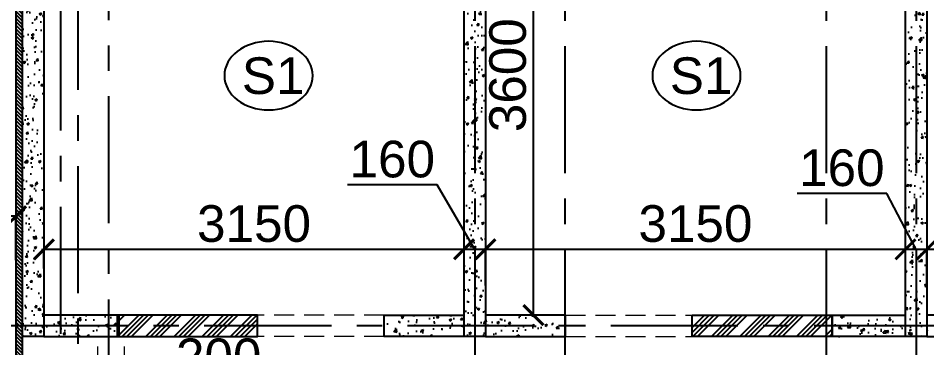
# Model space of a CAD drawing. Header units: inches. Extents: x -1898 to 127651, y -195120 to -109120.
# Drawn here: x 51007 to 57821, y -123235 to -120763 of the extents above; entities that cross this region are included whole.
import ezdxf

# ---------------------------------------------------------------- set-up
doc = ezdxf.new("R2010")
doc.units = ezdxf.units.IN
doc.header["$MEASUREMENT"] = 0
doc.linetypes.add('CENTER', pattern=[50.8, 31.75, -6.35, 6.35, -6.35])
doc.linetypes.add('Hidden', pattern=[3, 2, -1])
for name, color, linetype in [('160 R.C. WALL HAT', 8, 'Continuous'), ('160 R.C.WALL', 6, 'Continuous'), ('2', 5, 'Continuous'), ('DIM', 251, 'Continuous'), ('GRID', 8, 'CENTER'), ('NON STRUC R.C.WALL', 6, 'Continuous'), ('NON.STRUC.R.C.WALLS', 1, 'Continuous')]:
    doc.layers.add(name, color=color, linetype=linetype)
for name, color, linetype, lineweight in [('BEAMS', 3, 'Continuous', 0), ('SLAB CIR', 1, 'Continuous', 25), ('SLAB TXT', 3, 'Continuous', 0)]:
    doc.layers.add(name, color=color, linetype=linetype, lineweight=lineweight)
doc.styles.add('T200', font='sanss___.ttf', dxfattribs={"height": 275})
doc.styles.add('T300', font='sanss___.ttf', dxfattribs={"height": 350})
doc.dimstyles.new('T 200', dxfattribs={"dimtxt": 275, "dimasz": 150, "dimexe": 1, "dimexo": 0, "dimgap": 50, "dimtad": 1, "dimdec": 0, "dimrnd": 5, "dimdsep": 46, "dimtxsty": 'T200', "dimblk": 'ARCHTICK', "dimcen": 2.5, "dimdle": 1, "dimclrd": 5, "dimclre": 253, "dimclrt": 1, "dimadec": 0, "dimazin": 0, "dimtfac": 1, "dimtdec": 0, "dimtmove": 2, "dimatfit": 3, "dimfxl": 0, "dimarcsym": 0})
pattern_1 = [(45, (2346260.05, -240371.21), (-106.066017, 106.066017), []), (45, (2346295.4, -240371.21), (-106.066017, 106.066017), []), (45, (2346330.76, -240371.21), (-106.066017, 106.066017), []), (45, (2346366.12, -240371.21), (-106.066017, 106.066017), [])]
pattern_2 = [(50, (2184721.52, 112605.64), (179.315046, -15.688034), [18.75, -206.25]), (355, (2184721.52, 112605.64), (-34.687833, 188.048033), [15, -165]), (100.451444, (2184736.47, 112604.33), (144.627212, 172.359998), [15.935048, -175.285528]), (46.1842, (2184721.52, 112655.64), (266.810333, -41.37982), [28.125, -309.375]), (96.635635, (2184743.76, 112652.2), (233.665486, 243.52965), [23.902586, -262.92844]), (351.184164, (2184721.52, 112655.64), (233.665486, 243.52965), [22.5, -247.5]), (21, (2184746.52, 112643.14), (149.226763, -100.654723), [18.75, -206.25]), (326, (2184746.52, 112643.14), (60.828833, 181.287511), [15, -165]), (71.451445, (2184758.96, 112634.75), (210.055594, 80.632788), [15.935047, -175.285528]), (37.5, (2184721.524, 112605.64), (3.0399638, 83.2234635), [0, -163, 0, -167.5, 0, -165.625]), (7.5, (2184721.52, 112605.64), (65.7673844, 98.602928), [0, -95.5, 0, -159.25, 0, -63.125]), (327.5, (2184665.774, 112605.64), (133.455609, -5.638718), [0, -62.5, 0, -195, 0, -258.75]), (317.5, (2184640.77, 112605.64), (145.7965423, 25.0262456), [0, -81.25, 0, -129.5, 0, -183.75])]

# ---------------------------------------------------------------- blocks, each defined once
blk = doc.blocks.new('_ARCHTICK')
at = {"color": 0, "linetype": 'ByBlock', "const_width": 0.15}
blk.add_lwpolyline([(-0.5, -0.5), (0.5, 0.5)], dxfattribs=at)
blk = doc.blocks.new('*D70')
at = {"layer": 'Defpoints', "color": 0}
for p in [(50831, -122248.2), (50831, -122591.2, 14.7), (50991, -122576.9, 14.7)]:
    blk.add_point(p, dxfattribs=at)
at = {"layer": 'DIM', "color": 5, "lineweight": -2}
for p, q in [((50911, -122248.2), (50634.8, -122849.1)), ((50992, -122248.2), (50830, -122248.2)), ((50634.8, -122849.1), (49962.5, -122849.1))]:
    blk.add_line(p, q, dxfattribs=at)
at = {"layer": 'DIM', "color": 253, "lineweight": -2}
for p, q in [((50831, -122591.2), (50831, -122247.2)), ((50991, -122576.9), (50991, -122247.2))]:
    blk.add_line(p, q, dxfattribs=at)
at = {"layer": 'DIM', "color": 5, "lineweight": -2, "xscale": 150, "yscale": 150, "zscale": 150, "rotation": 180}
blk.add_blockref('_ARCHTICK', (50831, -122248.2), dxfattribs=at)
at = {"layer": 'DIM', "color": 5, "lineweight": -2, "xscale": 150, "yscale": 150, "zscale": 150}
blk.add_blockref('_ARCHTICK', (50991, -122248.2), dxfattribs=at)
at = {"layer": 'DIM', "color": 1, "insert": (50298.7, -122657.2), "char_height": 275, "attachment_point": 5, "style": 'T200'}
blk.add_mtext('160', dxfattribs=at)
blk = doc.blocks.new('*D603')
at = {"layer": 'Defpoints', "color": 0}
for p in [(57821, -122496.6), (60971, -122743.1, 14.7), (57821, -122783.8, 14.7)]:
    blk.add_point(p, dxfattribs=at)
at = {"layer": 'DIM', "color": 5, "lineweight": -2}
blk.add_line((60972, -122496.6), (57820, -122496.6), dxfattribs=at)
at = {"layer": 'DIM', "color": 253, "lineweight": -2}
for p, q in [((57821, -122783.8), (57821, -122495.6)), ((60971, -122743.1), (60971, -122495.6))]:
    blk.add_line(p, q, dxfattribs=at)
at = {"layer": 'DIM', "color": 5, "lineweight": -2, "xscale": 150, "yscale": 150, "zscale": 150, "rotation": 180}
blk.add_blockref('_ARCHTICK', (57821, -122496.6), dxfattribs=at)
at = {"layer": 'DIM', "color": 5, "lineweight": -2, "xscale": 150, "yscale": 150, "zscale": 150}
blk.add_blockref('_ARCHTICK', (60971, -122496.6), dxfattribs=at)
at = {"layer": 'DIM', "color": 1, "insert": (59396, -122304.8), "char_height": 275, "attachment_point": 5, "style": 'T200'}
blk.add_mtext('3150', dxfattribs=at)
blk = doc.blocks.new('*D604')
at = {"layer": 'Defpoints', "color": 0}
for p in [(57661, -122496.6), (57661, -122783.8, 14.7), (57821, -122783.8, 14.7)]:
    blk.add_point(p, dxfattribs=at)
at = {"layer": 'DIM', "color": 5, "lineweight": -2}
for p, q in [((57519.9, -122078.3), (56847.7, -122078.3)), ((57741, -122496.6), (57519.9, -122078.3)), ((57822, -122496.6), (57660, -122496.6))]:
    blk.add_line(p, q, dxfattribs=at)
at = {"layer": 'DIM', "color": 253, "lineweight": -2}
for p, q in [((57661, -122783.8), (57661, -122495.6)), ((57821, -122783.8), (57821, -122495.6))]:
    blk.add_line(p, q, dxfattribs=at)
at = {"layer": 'DIM', "color": 5, "lineweight": -2, "xscale": 150, "yscale": 150, "zscale": 150, "rotation": 180}
blk.add_blockref('_ARCHTICK', (57661, -122496.6), dxfattribs=at)
at = {"layer": 'DIM', "color": 5, "lineweight": -2, "xscale": 150, "yscale": 150, "zscale": 150}
blk.add_blockref('_ARCHTICK', (57821, -122496.6), dxfattribs=at)
at = {"layer": 'DIM', "color": 1, "insert": (57183.8, -121886.4), "char_height": 275, "attachment_point": 5, "style": 'T200'}
blk.add_mtext('160', dxfattribs=at)
blk = doc.blocks.new('*D605')
at = {"layer": 'Defpoints', "color": 0}
for p in [(54511, -122496.6), (54511, -122768.8, 14.7), (57661, -122783.8, 14.7)]:
    blk.add_point(p, dxfattribs=at)
at = {"layer": 'DIM', "color": 5, "lineweight": -2}
blk.add_line((57662, -122496.6), (54510, -122496.6), dxfattribs=at)
at = {"layer": 'DIM', "color": 253, "lineweight": -2}
for p, q in [((54511, -122768.8), (54511, -122495.6)), ((57661, -122783.8), (57661, -122495.6))]:
    blk.add_line(p, q, dxfattribs=at)
at = {"layer": 'DIM', "color": 5, "lineweight": -2, "xscale": 150, "yscale": 150, "zscale": 150, "rotation": 180}
blk.add_blockref('_ARCHTICK', (54511, -122496.6), dxfattribs=at)
at = {"layer": 'DIM', "color": 5, "lineweight": -2, "xscale": 150, "yscale": 150, "zscale": 150}
blk.add_blockref('_ARCHTICK', (57661, -122496.6), dxfattribs=at)
at = {"layer": 'DIM', "color": 1, "insert": (56086, -122304.8), "char_height": 275, "attachment_point": 5, "style": 'T200'}
blk.add_mtext('3150', dxfattribs=at)
blk = doc.blocks.new('*D606')
at = {"layer": 'Defpoints', "color": 0}
for p in [(54351, -122496.6), (54511, -122768.8, 14.7), (54351, -122783.9, 14.7)]:
    blk.add_point(p, dxfattribs=at)
at = {"layer": 'DIM', "color": 5, "lineweight": -2}
for p, q in [((54148.9, -122013.2), (53476.7, -122013.2)), ((54431, -122496.6), (54148.9, -122013.2)), ((54512, -122496.6), (54350, -122496.6))]:
    blk.add_line(p, q, dxfattribs=at)
at = {"layer": 'DIM', "color": 253, "lineweight": -2}
for p, q in [((54351, -122783.9), (54351, -122495.6)), ((54511, -122768.8), (54511, -122495.6))]:
    blk.add_line(p, q, dxfattribs=at)
at = {"layer": 'DIM', "color": 5, "lineweight": -2, "xscale": 150, "yscale": 150, "zscale": 150, "rotation": 180}
blk.add_blockref('_ARCHTICK', (54351, -122496.6), dxfattribs=at)
at = {"layer": 'DIM', "color": 5, "lineweight": -2, "xscale": 150, "yscale": 150, "zscale": 150}
blk.add_blockref('_ARCHTICK', (54511, -122496.6), dxfattribs=at)
at = {"layer": 'DIM', "color": 1, "insert": (53812.8, -121821.3), "char_height": 275, "attachment_point": 5, "style": 'T200'}
blk.add_mtext('160', dxfattribs=at)
blk = doc.blocks.new('*D580')
at = {"layer": 'Defpoints', "color": 0}
for p in [(54871.1, -119390.2), (54981.1, -119390.2, 14.7), (54981.1, -122990.2, 14.7)]:
    blk.add_point(p, dxfattribs=at)
at = {"layer": 'DIM', "color": 253, "lineweight": -2}
for p, q in [((54981.1, -119390.2), (54870.1, -119390.2)), ((54981.1, -122990.2), (54870.1, -122990.2))]:
    blk.add_line(p, q, dxfattribs=at)
at = {"layer": 'DIM', "color": 5, "lineweight": -2}
blk.add_line((54871.1, -122991.2), (54871.1, -119389.2), dxfattribs=at)
at = {"layer": 'DIM', "color": 5, "lineweight": -2, "xscale": 150, "yscale": 150, "zscale": 150}
for p, rotation in [((54871.1, -119390.2), 90), ((54871.1, -122990.2), 270)]:
    blk.add_blockref('_ARCHTICK', p, dxfattribs=dict(at, rotation=rotation))
at = {"layer": 'DIM', "color": 1, "insert": (54679.3, -121190.2), "char_height": 275, "attachment_point": 5, "rotation": 90, "style": 'T200'}
blk.add_mtext('3600', dxfattribs=at)
blk = doc.blocks.new('*D490')
at = {"layer": 'Defpoints', "color": 0}
for p in [(51604.1, -123760.8), (51804.1, -123740.6, 14.7), (51604.1, -123841.5, 14.7)]:
    blk.add_point(p, dxfattribs=at)
at = {"layer": 'DIM', "color": 5, "lineweight": -2}
for p, q in [((51704.1, -123760.8), (52161.9, -123496.1)), ((52161.9, -123496.1), (52860.2, -123496.1)), ((51805.1, -123760.8), (51603.1, -123760.8))]:
    blk.add_line(p, q, dxfattribs=at)
at = {"layer": 'DIM', "color": 253, "lineweight": -2}
for p, q in [((51604.1, -123841.5), (51604.1, -123759.8)), ((51804.1, -123740.6), (51804.1, -123761.8))]:
    blk.add_line(p, q, dxfattribs=at)
at = {"layer": 'DIM', "color": 5, "lineweight": -2, "xscale": 150, "yscale": 150, "zscale": 150, "rotation": 180}
blk.add_blockref('_ARCHTICK', (51604.1, -123760.8), dxfattribs=at)
at = {"layer": 'DIM', "color": 5, "lineweight": -2, "xscale": 150, "yscale": 150, "zscale": 150}
blk.add_blockref('_ARCHTICK', (51804.1, -123760.8), dxfattribs=at)
at = {"layer": 'DIM', "color": 1, "insert": (52511.1, -123304.5), "char_height": 275, "attachment_point": 5, "style": 'T200'}
blk.add_mtext('200', dxfattribs=at)
blk = doc.blocks.new('*D372')
at = {"layer": 'Defpoints', "color": 0}
for p in [(51201, -122496.6), (51201, -122639.8, 14.7), (54351, -122639.8)]:
    blk.add_point(p, dxfattribs=at)
at = {"layer": 'DIM', "color": 5, "lineweight": -2}
blk.add_line((54352, -122496.6), (51200, -122496.6), dxfattribs=at)
at = {"layer": 'DIM', "color": 253, "lineweight": -2}
for p, q in [((51201, -122639.8), (51201, -122495.6)), ((54351, -122639.8), (54351, -122495.6))]:
    blk.add_line(p, q, dxfattribs=at)
at = {"layer": 'DIM', "color": 5, "lineweight": -2, "xscale": 150, "yscale": 150, "zscale": 150, "rotation": 180}
blk.add_blockref('_ARCHTICK', (51201, -122496.6), dxfattribs=at)
at = {"layer": 'DIM', "color": 5, "lineweight": -2, "xscale": 150, "yscale": 150, "zscale": 150}
blk.add_blockref('_ARCHTICK', (54351, -122496.6), dxfattribs=at)
at = {"layer": 'DIM', "color": 1, "insert": (52776, -122304.8), "char_height": 275, "attachment_point": 5, "style": 'T200'}
blk.add_mtext('3150', dxfattribs=at)

msp = doc.modelspace()

# ---------------------------------------------------------------- hatches: boundary and pattern name
at = {"layer": '160 R.C. WALL HAT'}
h = msp.add_hatch(dxfattribs=at)
h.set_pattern_fill('AR-CONC', color=256, scale=25)
h.set_pattern_definition(pattern_2)
h.paths.add_polyline_path([(51041, -119190.2), (51201, -119190.2), (51201, -123150.2), (51041, -123150.2)])
h = msp.add_hatch(dxfattribs=at)
h.set_pattern_fill('AR-CONC', color=256, scale=25)
h.set_pattern_definition(pattern_2)
h.paths.add_polyline_path([(54351, -119190.2), (54511, -119190.2), (54511, -123150.2), (54351, -123150.2)])
h = msp.add_hatch(dxfattribs=at)
h.set_pattern_fill('AR-CONC', color=256, scale=25)
h.set_pattern_definition(pattern_2)
h.paths.add_polyline_path([(57661, -119190.2), (57821, -119190.2), (57821, -123150.2), (57661, -123150.2)])
h = msp.add_hatch(dxfattribs=at)
h.set_pattern_fill('AR-CONC', color=256, scale=25)
h.set_pattern_definition(pattern_2)
h.paths.add_polyline_path([(51764.1, -122990.2), (51201, -122990.2), (51201, -123150.2), (51764.1, -123150.2)])
h = msp.add_hatch(dxfattribs=at)
h.set_pattern_fill('AR-CONC', color=256, scale=25)
h.set_pattern_definition(pattern_2)
h.paths.add_polyline_path([(53751, -123150.2), (53751, -122990.2), (54351, -122990.2), (54351, -123150.2)])
h = msp.add_hatch(dxfattribs=at)
h.set_pattern_fill('AR-CONC', color=256, scale=25)
h.set_pattern_definition(pattern_2)
h.paths.add_polyline_path([(55111, -122990.2), (55111, -123150.2), (54511, -123150.2), (54511, -122990.2)])
h = msp.add_hatch(dxfattribs=at)
h.set_pattern_fill('AR-CONC', color=256, scale=25)
h.set_pattern_definition(pattern_2)
h.paths.add_polyline_path([(57111, -122990.2), (57111, -123150.2), (57661, -123150.2), (57661, -122990.2)])
h = msp.add_hatch(dxfattribs=at)
h.set_pattern_fill('AR-CONC', color=256, scale=25)
h.set_pattern_definition(pattern_2)
h.paths.add_polyline_path([(58371, -122990.2), (58371, -123150.2), (57821, -123150.2), (57821, -122990.2)])
at = {"layer": '2'}
h = msp.add_hatch(dxfattribs=at)
h.set_pattern_fill('ANSI31', color=1, scale=150, style=0)
h.set_pattern_definition([(135, (89513.378, 0), (13.2582521, 13.2582521), [])])
h.paths.add_polyline_path([(51041, -118290.2), (50991, -118290.2), (50991, -124950.2), (51041, -124950.2)])
at = {"layer": 'NON STRUC R.C.WALL'}
h = msp.add_hatch(dxfattribs=at)
h.set_pattern_fill('ANSI34', color=1, scale=200)
h.set_pattern_definition(pattern_1)
h.paths.add_polyline_path([(52801, -122990.2), (51751, -122990.2), (51751, -123150.2), (52801, -123150.2)])
h = msp.add_hatch(dxfattribs=at)
h.set_pattern_fill('ANSI34', color=1, scale=200)
h.set_pattern_definition(pattern_1)
h.paths.add_polyline_path([(56061, -122990.2), (57111, -122990.2), (57111, -123150.2), (56061, -123150.2)])

# ---------------------------------------------------------------- linework, layer by layer
at = {"layer": '160 R.C.WALL', "elevation": 14.7}
for points in [[(51201, -123150.2), (51041, -123150.2), (51041, -119190.2), (51201, -119190.2)], [(54511, -123150.2), (54351, -123150.2), (54351, -119190.2), (54511, -119190.2)], [(57821, -123150.2), (57661, -123150.2), (57661, -119190.2), (57821, -119190.2)], [(51764.1, -122990.2), (51201, -122990.2), (51201, -123150.2), (51764.1, -123150.2)]]:
    msp.add_lwpolyline(points, close=True, dxfattribs=at)
for points in [[(54351, -123150.2), (53751, -123150.2), (53751, -122990.2), (54351, -122990.2)], [(54511, -123150.2), (55111, -123150.2), (55111, -122990.2), (54511, -122990.2)], [(57661, -123150.2), (57111, -123150.2), (57111, -122990.2), (57661, -122990.2)], [(57821, -123150.2), (58371, -123150.2), (58371, -122990.2), (57821, -122990.2)]]:
    msp.add_lwpolyline(points, dxfattribs=at)
at = {"layer": '2', "color": 1, "elevation": 14.7}
msp.add_lwpolyline([(51041, -118290.2), (50991, -118290.2), (50991, -124950.2), (51041, -124950.2)], close=True, dxfattribs=at)
at = {"layer": 'BEAMS', "linetype": 'Hidden', "ltscale": 75}
for p, q in [((53751, -122990.2, 14.7), (51751, -122990.2, 14.7)), ((55111, -122990.2, 14.7), (57111, -122990.2, 14.7)), ((51604.1, -124950.2, 14.7), (51604.1, -123150.2, 14.7)), ((53751, -123150.2, 14.7), (51751, -123150.2, 14.7)), ((51804.1, -124950.2, 14.7), (51804.1, -123150.2, 14.7)), ((55111, -123150.2, 14.7), (57111, -123150.2, 14.7))]:
    msp.add_line(p, q, dxfattribs=at)
at = {"layer": 'GRID', "ltscale": 30}
for p, q in [((51453.9, -111204.2, 29.5), (51453.9, -143550.6, 29.5)), ((51326, -111509.1, 14.7), (51326, -143550.6, 14.7)), ((54431, -111829.1, 14.7), (54431, -143550.6, 14.7)), ((55106, -111829.1, 14.7), (55106, -143550.6, 14.7)), ((57066, -111829.1, 14.7), (57066, -143550.6, 14.7)), ((57741, -111829.1, 14.7), (57741, -143550.6, 14.7)), ((51683.9, -112203.8, 14.7), (51683.9, -143550.6, 14.7)), ((86883.8, -123070.2, 14.7), (739.5, -123070.2, 14.7))]:
    msp.add_line(p, q, dxfattribs=at)
at = {"layer": 'NON.STRUC.R.C.WALLS', "elevation": 14.7}
for points in [[(52801, -122990.2), (51751, -122990.2), (51751, -123150.2), (52801, -123150.2)], [(56061, -122990.2), (57111, -122990.2), (57111, -123150.2), (56061, -123150.2)]]:
    msp.add_lwpolyline(points, close=True, dxfattribs=at)
at = {"layer": 'SLAB CIR', "extrusion": (0, 0, -1)}
for centre in [(52884.8, -121193.3, -0.7), (56093.9, -121193.3, -0.7)]:
    msp.add_ellipse(centre, major_axis=(331, 0), ratio=0.77685, dxfattribs=at)

# ---------------------------------------------------------------- texts
at = {"layer": 'SLAB TXT', "style": 'T300'}
for p in [(52684.5, -121331.3), (55893.5, -121331.3)]:
    msp.add_text('S1', height=275, dxfattribs=at).set_placement(p)

# ---------------------------------------------------------------- dimensions: what is measured, and where the dimension line sits
at = {"layer": 'DIM'}
for base, p1, p2, angle, picture, middle in [((54871.1, -119390.2), (54981.1, -122990.2, 14.7), (54981.1, -119390.2, 14.7), 90, '*D580', (54679.3, -121190.2)), ((51201, -122496.6), (54351, -122639.8), (51201, -122639.8, 14.7), 180, '*D372', (52776, -122304.8)), ((54511, -122496.6), (57661, -122783.8, 14.7), (54511, -122768.8, 14.7), 180, '*D605', (56086, -122304.8)), ((57821, -122496.6), (60971, -122743.1, 14.7), (57821, -122783.8, 14.7), 180, '*D603', (59396, -122304.8))]:
    dim = msp.add_linear_dim(base=base, p1=p1, p2=p2, angle=angle, dimstyle='T 200', dxfattribs=at)
    dim.commit()
    dim.dimension.update_dxf_attribs({"geometry": picture, "text_midpoint": middle})
for base, p1, p2, picture, middle in [((54351, -122496.6), (54511, -122768.8, 14.7), (54351, -122783.9, 14.7), '*D606', (54098.9, -122013.2)), ((57661, -122496.6), (57821, -122783.8, 14.7), (57661, -122783.8, 14.7), '*D604', (57469.9, -122078.3)), ((50831, -122248.2), (50991, -122576.9, 14.7), (50831, -122591.2, 14.7), '*D70', (50584.8, -122849.1)), ((51604.1, -123760.8), (51804.1, -123740.6, 14.7), (51604.1, -123841.5, 14.7), '*D490', (52211.9, -123496.1))]:
    dim = msp.add_linear_dim(base=base, p1=p1, p2=p2, angle=180, dimstyle='T 200', override={"dimtmove": 1}, dxfattribs=at)
    dim.commit()
    dim.dimension.update_dxf_attribs({"geometry": picture, "text_midpoint": middle, "dimtype": 160})

doc.saveas('drawing.dxf')
